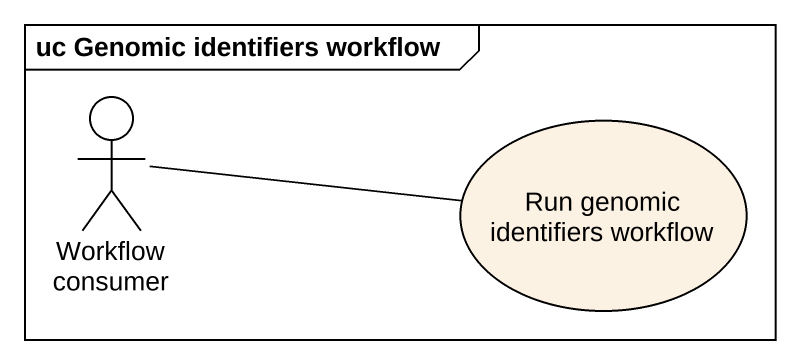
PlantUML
@startuml
mainframe uc Genomic identifiers workflow
actor "Workflow consumer" as Workflow_consumer
usecase "Run genomic identifiers workflow" as Run_genomic_identifiers
Workflow_consumer -right- Run_genomic_identifiers
@enduml
